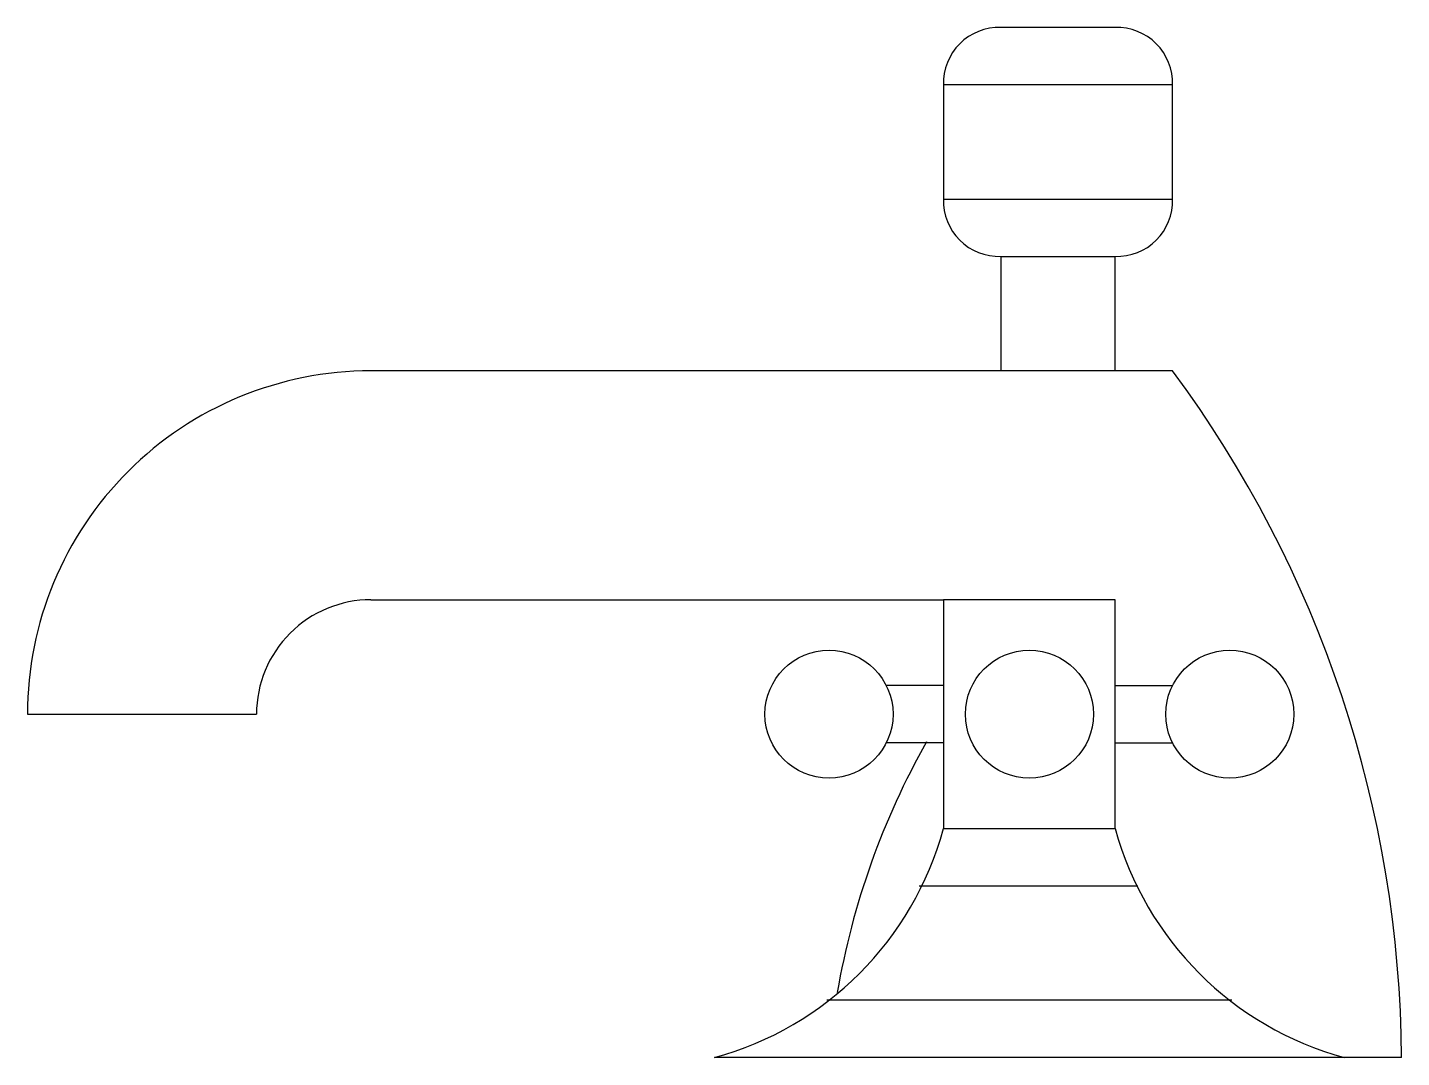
# Model space of a CAD drawing. Header units: millimetres. Extents: x -2995.118 to -2994.968, y 2926.904 to 2927.016.
import ezdxf

# ---------------------------------------------------------------- set-up
doc = ezdxf.new("R2010")
doc.units = ezdxf.units.MM
doc.header["$LTSCALE"] = 10
doc.layers.add('banheiro_acessórios', color=2, linetype='Continuous')

msp = doc.modelspace()

# ---------------------------------------------------------------- linework, layer by layer
at = {"layer": 'banheiro_acessórios', "color": 1}
for p, q in [((-2994.993143202227, 2927.009871706333), (-2995.018143202226, 2927.009871706333)), ((-2995.018143202226, 2926.997371706333), (-2994.993143202227, 2926.997371706333)), ((-2995.020787702227, 2926.922371706333), (-2994.996946702227, 2926.922371706333)), ((-2994.986676702227, 2926.909871706333), (-2995.030874202227, 2926.909871706333))]:
    msp.add_line(p, q, dxfattribs=at)
at = {"layer": 'banheiro_acessórios'}
for p, q in [((-2995.011893202227, 2926.991121706333), (-2995.011893202227, 2926.978621706332)), ((-2994.999393202227, 2926.978621706332), (-2994.999393202227, 2926.991121706333)), ((-2994.993143202227, 2926.978621706332), (-2995.080643298809, 2926.978621999901)), ((-2995.080643202226, 2926.953621706333), (-2995.018143202226, 2926.953621706333)), ((-2995.018143202226, 2926.944246706332), (-2995.024393202227, 2926.944246706332)), ((-2994.999393202227, 2926.944246706332), (-2994.993143202227, 2926.944246706332)), ((-2995.118143537733, 2926.941121706333), (-2995.093143244165, 2926.941121706333)), ((-2995.018143202226, 2926.937996706332), (-2995.024393202227, 2926.937996706332)), ((-2994.999393202227, 2926.937996706332), (-2994.993143202227, 2926.937996706332)), ((-2994.974393202227, 2926.903621706332), (-2995.043143202227, 2926.903621706332)), ((-2994.968143202226, 2926.903621706332), (-2994.974393202227, 2926.903621706332))]:
    msp.add_line(p, q, dxfattribs=at)
for points in [[(-2994.999393202227, 2927.016121706333), (-2995.011893202227, 2927.016121706333)], [(-2995.018143202226, 2927.009871706333), (-2995.018143202226, 2926.997371706334)], [(-2994.993143202227, 2926.997371706334), (-2994.993143202227, 2927.009871706333)], [(-2995.011893202227, 2926.991121706333), (-2994.999393202227, 2926.991121706333)]]:
    msp.add_lwpolyline(points, dxfattribs=at)
msp.add_lwpolyline([(-2994.999393202227, 2926.928621706333), (-2994.999393202227, 2926.953621706334), (-2995.018143202226, 2926.953621706334), (-2995.018143202226, 2926.928621706333)], close=True, dxfattribs=at)
for centre in [(-2995.030643202227, 2926.941121706333), (-2995.008768202227, 2926.941121706333), (-2994.986893202227, 2926.941121706333)]:
    msp.add_circle(centre, 0.0069877124999913, dxfattribs=at)
for centre, radius, start, end in [((-2995.012081202226, 2927.010059206333), 0.006064792499909733, 88.2224299994294, 181.7776000011617), ((-2994.999204952226, 2927.010059206333), 0.006064792499900473, 358.2223999988383, 91.77756999861742), ((-2995.012081202226, 2926.997181706332), 0.006064792500162564, 178.2224350011556, 271.7776000005107), ((-2994.999204952226, 2926.997181706332), 0.006064792500152009, 268.2224000014425, 1.777599998557478), ((-2995.080643244165, 2926.941121706333), 0.03750029356846769, 89.99980776903239, 180), ((-2995.095250452227, 2926.902919206333), 0.1271090749999105, 0.316599999716807, 36.55330000024192), ((-2995.080643244165, 2926.941121706333), 0.01250000000027285, 89.99980776961189, 180), ((-2994.946377702227, 2926.896471706333), 0.08456827499973703, 150.5126500003322, 170.2905150001084), ((-2995.052518202227, 2926.937996706332), 0.03563047500020428, 285.2551000000853, 344.7448999997433), ((-2994.965018202227, 2926.937996706332), 0.03563047500013536, 195.2551000002567, 254.7449000005432)]:
    msp.add_arc(centre, radius, start, end, dxfattribs=at)

doc.saveas('drawing.dxf')
